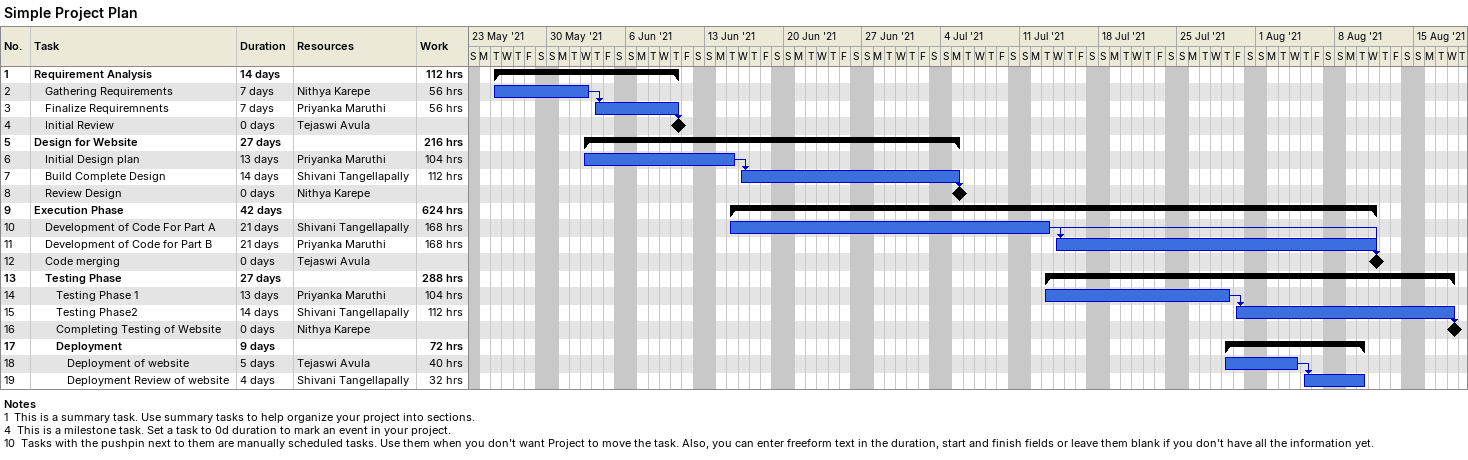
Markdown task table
Simple Project Plan

| ID | Level | Task | Duration | Start | Finish | Predecessors | Resources | Work (h) |
|---|---|---|---|---|---|---|---|---|
| 1 | 1 | **Requirement Analysis** | 14d | 2021-05-25 | 2021-06-10 |  |  | 112 |
| 2 | 2 | Gathering Requirements | 7d | 2021-05-25 | 2021-06-02 |  | Nithya Karepe | 56 |
| 3 | 2 | Finalize Requiremnents | 7d | 2021-06-03 | 2021-06-10 | 2 | Priyanka Maruthi | 56 |
| 4 | 2 | Initial Review | 0d | 2021-06-10 | 2021-06-10 | 3 | Tejaswi Avula |  |
| 5 | 1 | **Design for Website** | 27d | 2021-06-02 | 2021-07-05 |  |  | 216 |
| 6 | 2 | Initial Design plan | 13d | 2021-06-02 | 2021-06-15 |  | Priyanka Maruthi | 104 |
| 7 | 2 | Build Complete Design | 14d | 2021-06-16 | 2021-07-05 | 6 | Shivani Tangellapally | 112 |
| 8 | 2 | Review Design | 0d | 2021-07-05 | 2021-07-05 | 7 | Nithya Karepe |  |
| 9 | 1 | **Execution Phase** | 42d | 2021-06-15 | 2021-08-11 |  |  | 624 |
| 10 | 2 | Development of Code For Part A | 21d | 2021-06-15 | 2021-07-13 |  | Shivani Tangellapally | 168 |
| 11 | 2 | Development of Code for Part B | 21d | 2021-07-14 | 2021-08-11 | 10 | Priyanka Maruthi | 168 |
| 12 | 2 | Code merging | 0d | 2021-08-11 | 2021-08-11 | 10, 11 | Tejaswi Avula |  |
| 13 | 2 | **Testing Phase** | 27d | 2021-07-13 | 2021-08-18 |  |  | 288 |
| 14 | 3 | Testing Phase 1 | 13d | 2021-07-13 | 2021-07-29 |  | Priyanka Maruthi | 104 |
| 15 | 3 | Testing Phase2 | 14d | 2021-07-30 | 2021-08-18 | 14 | Shivani Tangellapally | 112 |
| 16 | 3 | Completing Testing of Website | 0d | 2021-08-18 | 2021-08-18 | 15 | Nithya Karepe |  |
| 17 | 3 | **Deployment** | 9d | 2021-07-29 | 2021-08-10 |  |  | 72 |
| 18 | 4 | Deployment of website | 5d | 2021-07-29 | 2021-08-04 |  | Tejaswi Avula | 40 |
| 19 | 4 | Deployment Review of website | 4d | 2021-08-05 | 2021-08-10 | 18 | Shivani Tangellapally | 32 |

Notes
- 1: This is a summary task. Use summary tasks to help organize your project into sections.
- 4: This is a milestone task. Set a task to 0d duration to mark an event in your project.
- 10: Tasks with the pushpin next to them are manually scheduled tasks. Use them when you don't want Project to move the task. Also, you can enter freeform text in the duration, start and finish fields or leave them blank if you don't have all the information yet.
